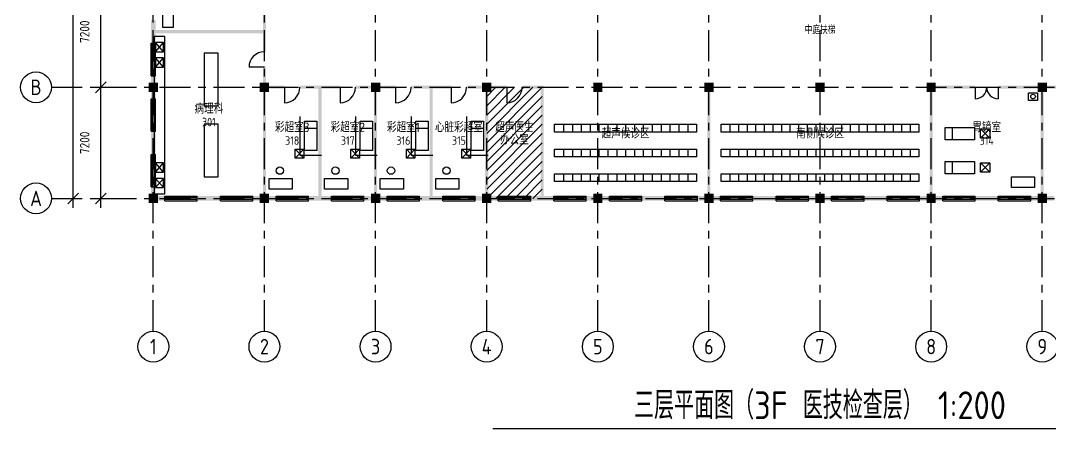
# Model space of a CAD drawing. Extents: x -9 to 337, y -15 to 61.
# Drawn here: x 231.4 to 298.1, y -14.9 to 11.5 of the extents above; entities that cross this region are included whole.
import ezdxf
from ezdxf.enums import TextEntityAlignment as Align

# ---------------------------------------------------------------- set-up
doc = ezdxf.new("R2010")
doc.units = 0
doc.linetypes.add('CENTER', pattern=[3.5, 2, -0.5, 0.5, -0.5])
for name, color, linetype in [('AXIS', 1, 'CENTER'), ('AXIS_B', 1, 'CONTINUOUS'), ('AXIS_T', 7, 'CONTINUOUS'), ('COLUMN', 7, 'CONTINUOUS'), ('DIM', 3, 'CONTINUOUS'), ('DIM_T', 3, 'CONTINUOUS'), ('DOOR', 4, 'CONTINUOUS'), ('FURN', 8, 'CONTINUOUS'), ('HATCH', 9, 'CONTINUOUS'), ('NUM', 1, 'CONTINUOUS'), ('TEXT', 7, 'CONTINUOUS'), ('TEXT2', 8, 'CONTINUOUS'), ('TITLE', 7, 'CONTINUOUS'), ('WALL', 7, 'CONTINUOUS'), ('WINDOW', 4, 'CONTINUOUS')]:
    doc.layers.add(name, color=color, linetype=linetype)
doc.styles.add('CN', font='gbenor.shx', dxfattribs={"width": 0.7, "bigfont": 'gbcbig.shx'})

msp = doc.modelspace()

# ---------------------------------------------------------------- linework, layer by layer
at = {"layer": 'AXIS'}
for p, q in [((240, -8.6), (240, 51.2)), ((247.2, -8.6), (247.2, 51.2)), ((254.4, -8.6), (254.4, 51.2)), ((261.6, -8.6), (261.6, 51.2)), ((268.8, -8.6), (268.8, 51.2)), ((276, -8.6), (276, 51.2)), ((283.2, -8.6), (283.2, 51.2)), ((290.4, -8.6), (290.4, 51.2)), ((297.6, -8.6), (297.6, 51.2)), ((233.4, 7.2), (335, 7.2)), ((233.4, 0), (335, 0))]:
    msp.add_line(p, q, dxfattribs=at)
at = {"layer": 'AXIS_B'}
for centre in [(232.4, 7.2), (232.4, 0), (240, -9.6), (247.2, -9.6), (254.4, -9.6), (261.6, -9.6), (268.8, -9.6), (276, -9.6), (283.2, -9.6), (290.4, -9.6), (297.6, -9.6)]:
    msp.add_circle(centre, 1, dxfattribs=at)
at = {"layer": 'COLUMN'}
for points in [[(239.7, 6.9), (240.3, 6.9), (239.7, 7.5), (240.3, 7.5)], [(246.9, 6.9), (247.5, 6.9), (246.9, 7.5), (247.5, 7.5)], [(254.1, 6.9), (254.7, 6.9), (254.1, 7.5), (254.7, 7.5)], [(261.3, 6.9), (261.9, 6.9), (261.3, 7.5), (261.9, 7.5)], [(268.5, 6.9), (269.1, 6.9), (268.5, 7.5), (269.1, 7.5)], [(275.7, 6.9), (276.3, 6.9), (275.7, 7.5), (276.3, 7.5)], [(282.9, 6.9), (283.5, 6.9), (282.9, 7.5), (283.5, 7.5)], [(290.1, 6.9), (290.7, 6.9), (290.1, 7.5), (290.7, 7.5)], [(297.3, 6.9), (297.9, 6.9), (297.3, 7.5), (297.9, 7.5)], [(239.7, -0.3), (240.3, -0.3), (239.7, 0.3), (240.3, 0.3)], [(246.9, -0.3), (247.5, -0.3), (246.9, 0.3), (247.5, 0.3)], [(254.1, -0.3), (254.7, -0.3), (254.1, 0.3), (254.7, 0.3)], [(261.3, -0.3), (261.9, -0.3), (261.3, 0.3), (261.9, 0.3)], [(268.5, -0.3), (269.1, -0.3), (268.5, 0.3), (269.1, 0.3)], [(275.7, -0.3), (276.3, -0.3), (275.7, 0.3), (276.3, 0.3)], [(282.9, -0.3), (283.5, -0.3), (282.9, 0.3), (283.5, 0.3)], [(290.1, -0.3), (290.7, -0.3), (290.1, 0.3), (290.7, 0.3)], [(297.3, -0.3), (297.9, -0.3), (297.3, 0.3), (297.9, 0.3)]]:
    msp.add_solid(points, dxfattribs=at)
at = {"layer": 'DIM'}
for p, q in [((234.8, -0.6), (234.8, 43.8)), ((236.6, -0.6), (236.6, 43.8)), ((236.25, 6.85), (236.95, 7.55)), ((236, 7.2), (237.2, 7.2)), ((234.2, 0), (235.4, 0)), ((234.45, -0.35), (235.15, 0.35)), ((236, 0), (237.2, 0)), ((236.25, -0.35), (236.95, 0.35))]:
    msp.add_line(p, q, dxfattribs=at)
at = {"layer": 'DOOR'}
for p, q in [((247.2, 8.5), (246.2, 8.5)), ((248.5, 7.2), (248.5, 6.2)), ((252.1, 7.2), (252.1, 6.2)), ((255.7, 7.2), (255.7, 6.2)), ((259.3, 7.2), (259.3, 6.2)), ((262.9, 7.2), (262.9, 6.2)), ((293.25, 7.2), (293.25, 6.45)), ((294.75, 7.2), (294.75, 6.45))]:
    msp.add_line(p, q, dxfattribs=at)
for centre, radius, start, end in [((247.2, 8.5), 1, 90, 180), ((248.5, 7.2), 1, 270, 0), ((252.1, 7.2), 1, 270, 0), ((255.7, 7.2), 1, 270, 0), ((259.3, 7.2), 1, 270, 0), ((262.9, 7.2), 1, 270, 0), ((293.25, 7.2), 0.75, 270, 0), ((294.75, 7.2), 0.75, 180, 270)]:
    msp.add_arc(centre, radius, start, end, dxfattribs=at)
at = {"layer": 'FURN'}
for p, q in [((240.65, 9.5), (240.15, 10.1)), ((240.15, 9.5), (240.65, 10.1)), ((240.65, 8.5), (240.15, 9.1)), ((240.15, 8.5), (240.65, 9.1)), ((266.575, 4.8), (266.575, 4.3)), ((267.15, 4.8), (267.15, 4.3)), ((267.725, 4.8), (267.725, 4.3)), ((268.3, 4.8), (268.3, 4.3)), ((268.875, 4.8), (268.875, 4.3)), ((269.45, 4.8), (269.45, 4.3)), ((270.025, 4.8), (270.025, 4.3)), ((270.6, 4.8), (270.6, 4.3)), ((271.175, 4.8), (271.175, 4.3)), ((271.75, 4.8), (271.75, 4.3)), ((272.325, 4.8), (272.325, 4.3)), ((272.9, 4.8), (272.9, 4.3)), ((273.475, 4.8), (273.475, 4.3)), ((274.05, 4.8), (274.05, 4.3)), ((274.625, 4.8), (274.625, 4.3)), ((277.3565, 4.8), (277.3565, 4.3)), ((277.913, 4.8), (277.913, 4.3)), ((278.4696, 4.8), (278.4696, 4.3)), ((279.0261, 4.8), (279.0261, 4.3)), ((279.5826, 4.8), (279.5826, 4.3)), ((280.1391, 4.8), (280.1391, 4.3)), ((280.6957, 4.8), (280.6957, 4.3)), ((281.2522, 4.8), (281.2522, 4.3)), ((281.8087, 4.8), (281.8087, 4.3)), ((282.3652, 4.8), (282.3652, 4.3)), ((282.9217, 4.8), (282.9217, 4.3)), ((283.4783, 4.8), (283.4783, 4.3)), ((284.0348, 4.8), (284.0348, 4.3)), ((284.5913, 4.8), (284.5913, 4.3)), ((285.1478, 4.8), (285.1478, 4.3)), ((285.7043, 4.8), (285.7043, 4.3)), ((286.2609, 4.8), (286.2609, 4.3)), ((286.8174, 4.8), (286.8174, 4.3)), ((287.3739, 4.8), (287.3739, 4.3)), ((287.9304, 4.8), (287.9304, 4.3)), ((288.487, 4.8), (288.487, 4.3)), ((289.0435, 4.8), (289.0435, 4.3)), ((249.8, 4.55), (250.6, 4.55)), ((253.4, 4.55), (254.2, 4.55)), ((257, 4.55), (257.8, 4.55)), ((260.6, 4.55), (261.4, 4.55)), ((291.75, 4.6), (291.75, 3.8)), ((293.6, 4.5), (294.2, 3.9)), ((293.6, 3.9), (294.2, 4.5)), ((249.2, 3.2), (249.75, 2.6)), ((249.2, 2.6), (249.75, 3.2)), ((252.8, 3.2), (253.35, 2.6)), ((252.8, 2.6), (253.35, 3.2)), ((256.4, 3.2), (256.95, 2.6)), ((256.4, 2.6), (256.95, 3.2)), ((260, 3.2), (260.55, 2.6)), ((260, 2.6), (260.55, 3.2)), ((266.575, 3.2), (266.575, 2.7)), ((267.15, 3.2), (267.15, 2.7)), ((267.725, 3.2), (267.725, 2.7)), ((268.3, 3.2), (268.3, 2.7)), ((268.875, 3.2), (268.875, 2.7)), ((269.45, 3.2), (269.45, 2.7)), ((270.025, 3.2), (270.025, 2.7)), ((270.6, 3.2), (270.6, 2.7)), ((271.175, 3.2), (271.175, 2.7)), ((271.75, 3.2), (271.75, 2.7)), ((272.325, 3.2), (272.325, 2.7)), ((272.9, 3.2), (272.9, 2.7)), ((273.475, 3.2), (273.475, 2.7)), ((274.05, 3.2), (274.05, 2.7)), ((274.625, 3.2), (274.625, 2.7)), ((277.3565, 3.2), (277.3565, 2.7)), ((277.913, 3.2), (277.913, 2.7)), ((278.4696, 3.2), (278.4696, 2.7)), ((279.0261, 3.2), (279.0261, 2.7)), ((279.5826, 3.2), (279.5826, 2.7)), ((280.1391, 3.2), (280.1391, 2.7)), ((280.6957, 3.2), (280.6957, 2.7)), ((281.2522, 3.2), (281.2522, 2.7)), ((281.8087, 3.2), (281.8087, 2.7)), ((282.3652, 3.2), (282.3652, 2.7)), ((282.9217, 3.2), (282.9217, 2.7)), ((283.4783, 3.2), (283.4783, 2.7)), ((284.0348, 3.2), (284.0348, 2.7)), ((284.5913, 3.2), (284.5913, 2.7)), ((285.1478, 3.2), (285.1478, 2.7)), ((285.7043, 3.2), (285.7043, 2.7)), ((286.2609, 3.2), (286.2609, 2.7)), ((286.8174, 3.2), (286.8174, 2.7)), ((287.3739, 3.2), (287.3739, 2.7)), ((287.9304, 3.2), (287.9304, 2.7)), ((288.487, 3.2), (288.487, 2.7)), ((289.0435, 3.2), (289.0435, 2.7)), ((240.65, 1.7), (240.15, 2.3)), ((240.15, 1.7), (240.65, 2.3)), ((291.75, 2.4), (291.75, 1.6)), ((293.6, 2.3), (294.2, 1.7)), ((293.6, 1.7), (294.2, 2.3)), ((266.575, 1.6), (266.575, 1.1)), ((267.15, 1.6), (267.15, 1.1)), ((267.725, 1.6), (267.725, 1.1)), ((268.3, 1.6), (268.3, 1.1)), ((268.875, 1.6), (268.875, 1.1)), ((269.45, 1.6), (269.45, 1.1)), ((270.025, 1.6), (270.025, 1.1)), ((270.6, 1.6), (270.6, 1.1)), ((271.175, 1.6), (271.175, 1.1)), ((271.75, 1.6), (271.75, 1.1)), ((272.325, 1.6), (272.325, 1.1)), ((272.9, 1.6), (272.9, 1.1)), ((273.475, 1.6), (273.475, 1.1)), ((274.05, 1.6), (274.05, 1.1)), ((274.625, 1.6), (274.625, 1.1)), ((277.3565, 1.6), (277.3565, 1.1)), ((277.913, 1.6), (277.913, 1.1)), ((278.4696, 1.6), (278.4696, 1.1)), ((279.0261, 1.6), (279.0261, 1.1)), ((279.5826, 1.6), (279.5826, 1.1)), ((280.1391, 1.6), (280.1391, 1.1)), ((280.6957, 1.6), (280.6957, 1.1)), ((281.2522, 1.6), (281.2522, 1.1)), ((281.8087, 1.6), (281.8087, 1.1)), ((282.3652, 1.6), (282.3652, 1.1)), ((282.9217, 1.6), (282.9217, 1.1)), ((283.4783, 1.6), (283.4783, 1.1)), ((284.0348, 1.6), (284.0348, 1.1)), ((284.5913, 1.6), (284.5913, 1.1)), ((285.1478, 1.6), (285.1478, 1.1)), ((285.7043, 1.6), (285.7043, 1.1)), ((286.2609, 1.6), (286.2609, 1.1)), ((286.8174, 1.6), (286.8174, 1.1)), ((287.3739, 1.6), (287.3739, 1.1)), ((287.9304, 1.6), (287.9304, 1.1)), ((288.487, 1.6), (288.487, 1.1)), ((289.0435, 1.6), (289.0435, 1.1)), ((240.65, 0.7), (240.15, 1.3)), ((240.15, 0.7), (240.65, 1.3))]:
    msp.add_line(p, q, dxfattribs=at)
for points in [[(241.3, 11.1), (241.3, 12.6), (240.6, 12.6), (240.6, 11.1)], [(240.75, 0.3), (240.75, 10.5), (240.05, 10.5), (240.05, 0.3)], [(240.65, 9.5), (240.65, 10.1), (240.15, 10.1), (240.15, 9.5)], [(244.2, 6), (244.2, 9.4), (243.3, 9.4), (243.3, 6)], [(240.65, 8.5), (240.65, 9.1), (240.15, 9.1), (240.15, 8.5)], [(296.7, 6.85), (297.3, 6.85), (297.3, 6.35), (296.7, 6.35)], [(244.2, 1.4), (244.2, 4.8), (243.3, 4.8), (243.3, 1.4)], [(249.8, 5), (250.6, 5), (250.6, 3.1), (249.8, 3.1)], [(253.4, 5), (254.2, 5), (254.2, 3.1), (253.4, 3.1)], [(257, 5), (257.8, 5), (257.8, 3.1), (257, 3.1)], [(260.6, 5), (261.4, 5), (261.4, 3.1), (260.6, 3.1)], [(266, 4.8), (275.2, 4.8), (275.2, 4.3), (266, 4.3)], [(276.8, 4.8), (289.6, 4.8), (289.6, 4.3), (276.8, 4.3)], [(291.3, 4.6), (293.2, 4.6), (293.2, 3.8), (291.3, 3.8)], [(293.6, 4.5), (294.2, 4.5), (294.2, 3.9), (293.6, 3.9)], [(249.2, 3.2), (249.75, 3.2), (249.75, 2.6), (249.2, 2.6)], [(252.8, 3.2), (253.35, 3.2), (253.35, 2.6), (252.8, 2.6)], [(256.4, 3.2), (256.95, 3.2), (256.95, 2.6), (256.4, 2.6)], [(260, 3.2), (260.55, 3.2), (260.55, 2.6), (260, 2.6)], [(266, 3.2), (275.2, 3.2), (275.2, 2.7), (266, 2.7)], [(276.8, 3.2), (289.6, 3.2), (289.6, 2.7), (276.8, 2.7)], [(240.65, 1.7), (240.65, 2.3), (240.15, 2.3), (240.15, 1.7)], [(291.3, 2.4), (293.2, 2.4), (293.2, 1.6), (291.3, 1.6)], [(293.6, 2.3), (294.2, 2.3), (294.2, 1.7), (293.6, 1.7)], [(266, 1.6), (275.2, 1.6), (275.2, 1.1), (266, 1.1)], [(276.8, 1.6), (289.6, 1.6), (289.6, 1.1), (276.8, 1.1)], [(295.6, 1.4), (297.1, 1.4), (297.1, 0.7), (295.6, 0.7)], [(240.65, 0.7), (240.65, 1.3), (240.15, 1.3), (240.15, 0.7)], [(247.5, 1.3), (249, 1.3), (249, 0.6), (247.5, 0.6)], [(251.1, 1.3), (252.6, 1.3), (252.6, 0.6), (251.1, 0.6)], [(254.7, 1.3), (256.2, 1.3), (256.2, 0.6), (254.7, 0.6)], [(258.3, 1.3), (259.8, 1.3), (259.8, 0.6), (258.3, 0.6)]]:
    msp.add_lwpolyline(points, close=True, dxfattribs=at)
for points in [[(249.5, 5.3), (249.5, 2.8), (250.9, 2.8)], [(253.1, 5.3), (253.1, 2.8), (254.5, 2.8)], [(256.7, 5.3), (256.7, 2.8), (258.1, 2.8)], [(260.3, 5.3), (260.3, 2.8), (261.7, 2.8)]]:
    msp.add_lwpolyline(points, dxfattribs=at)
for centre, radius in [((297, 6.6), 0.15), ((248.2, 1.8), 0.24), ((251.8, 1.8), 0.24), ((255.4, 1.8), 0.24), ((259, 1.8), 0.24)]:
    msp.add_circle(centre, radius, dxfattribs=at)
at = {"layer": 'HATCH'}
for p, q in [((261.6, 6.6), (262.2, 7.2)), ((261.6, 6), (262.8, 7.2)), ((261.6, 5.4), (263.4, 7.2)), ((261.6, 4.8), (264, 7.2)), ((261.6, 4.2), (264.6, 7.2)), ((261.6, 3.6), (265.2, 7.2)), ((261.6, 3), (265.2, 6.6)), ((261.6, 2.4), (265.2, 6)), ((261.6, 1.8), (265.2, 5.4)), ((261.6, 1.2), (265.2, 4.8)), ((261.6, 0.6), (265.2, 4.2)), ((261.6, 0), (265.2, 3.6)), ((262.2, 0), (265.2, 3)), ((262.8, 0), (265.2, 2.4)), ((263.4, 0), (265.2, 1.8)), ((264, 0), (265.2, 1.2)), ((264.6, 0), (265.2, 0.6))]:
    msp.add_line(p, q, dxfattribs=at)
at = {"layer": 'TITLE'}
msp.add_line((262, -14.9), (304.4, -14.9), dxfattribs=at)
at = {"layer": 'WALL'}
for points in [[(247.1, 9.5), (247.3, 9.5), (247.1, 12.1), (247.3, 12.1)], [(239.85, 10.05), (240.15, 10.05), (239.85, 11.55), (240.15, 11.55)], [(239.9, 10.7), (247.3, 10.7), (239.9, 10.9), (247.3, 10.9)], [(247.1, -0.1), (247.3, -0.1), (247.1, 8.5), (247.3, 8.5)], [(239.85, 6.45), (240.15, 6.45), (239.85, 7.95), (240.15, 7.95)], [(247.1, 7.1), (248.5, 7.1), (247.1, 7.3), (248.5, 7.3)], [(249.5, 7.1), (252.1, 7.1), (249.5, 7.3), (252.1, 7.3)], [(250.7, -0.1), (250.9, -0.1), (250.7, 7.3), (250.9, 7.3)], [(253.1, 7.1), (255.7, 7.1), (253.1, 7.3), (255.7, 7.3)], [(254.3, -0.1), (254.5, -0.1), (254.3, 7.3), (254.5, 7.3)], [(256.7, 7.1), (259.3, 7.1), (256.7, 7.3), (259.3, 7.3)], [(257.9, -0.1), (258.1, -0.1), (257.9, 7.3), (258.1, 7.3)], [(260.3, 7.1), (262.9, 7.1), (260.3, 7.3), (262.9, 7.3)], [(261.5, -0.1), (261.7, -0.1), (261.5, 7.3), (261.7, 7.3)], [(263.9, 7.1), (265.3, 7.1), (263.9, 7.3), (265.3, 7.3)], [(265.1, -0.1), (265.3, -0.1), (265.1, 7.3), (265.3, 7.3)], [(275.9, -0.1), (276.1, -0.1), (275.9, 7.3), (276.1, 7.3)], [(290.3, 7.1), (293.25, 7.1), (290.3, 7.3), (293.25, 7.3)], [(290.3, -0.1), (290.5, -0.1), (290.3, 7.3), (290.5, 7.3)], [(294.75, 7.1), (300.45, 7.1), (294.75, 7.3), (300.45, 7.3)], [(297.5, -0.1), (297.7, -0.1), (297.5, 7.3), (297.7, 7.3)], [(239.85, 2.85), (240.15, 2.85), (239.85, 4.35), (240.15, 4.35)], [(239.85, -0.15), (240.15, -0.15), (239.85, 0.75), (240.15, 0.75)], [(239.85, -0.15), (240.75, -0.15), (239.85, 0.15), (240.75, 0.15)], [(242.85, -0.15), (244.35, -0.15), (242.85, 0.15), (244.35, 0.15)], [(246.45, -0.15), (247.95, -0.15), (246.45, 0.15), (247.95, 0.15)], [(250.05, -0.15), (251.55, -0.15), (250.05, 0.15), (251.55, 0.15)], [(253.65, -0.15), (255.15, -0.15), (253.65, 0.15), (255.15, 0.15)], [(257.25, -0.15), (258.75, -0.15), (257.25, 0.15), (258.75, 0.15)], [(260.85, -0.15), (262.35, -0.15), (260.85, 0.15), (262.35, 0.15)], [(264.45, -0.15), (265.95, -0.15), (264.45, 0.15), (265.95, 0.15)], [(268.05, -0.15), (269.55, -0.15), (268.05, 0.15), (269.55, 0.15)], [(271.65, -0.15), (273.15, -0.15), (271.65, 0.15), (273.15, 0.15)], [(275.25, -0.15), (276.75, -0.15), (275.25, 0.15), (276.75, 0.15)], [(278.85, -0.15), (280.35, -0.15), (278.85, 0.15), (280.35, 0.15)], [(282.45, -0.15), (283.95, -0.15), (282.45, 0.15), (283.95, 0.15)], [(286.05, -0.15), (287.55, -0.15), (286.05, 0.15), (287.55, 0.15)], [(289.65, -0.15), (291.15, -0.15), (289.65, 0.15), (291.15, 0.15)], [(293.25, -0.15), (294.75, -0.15), (293.25, 0.15), (294.75, 0.15)], [(296.85, -0.15), (298.35, -0.15), (296.85, 0.15), (298.35, 0.15)]]:
    msp.add_solid(points, dxfattribs=at)
at = {"layer": 'WINDOW'}
for p, q in [((239.85, 7.95), (239.85, 10.05)), ((239.85, 10.05), (240.15, 10.05)), ((239.95, 7.95), (239.95, 10.05)), ((240.05, 7.95), (240.05, 10.05)), ((240.15, 7.95), (240.15, 10.05)), ((239.85, 7.95), (240.15, 7.95)), ((239.85, 4.35), (239.85, 6.45)), ((239.85, 6.45), (240.15, 6.45)), ((239.95, 4.35), (239.95, 6.45)), ((240.05, 4.35), (240.05, 6.45)), ((240.15, 4.35), (240.15, 6.45)), ((239.85, 4.35), (240.15, 4.35)), ((239.85, 0.75), (239.85, 2.85)), ((239.85, 2.85), (240.15, 2.85)), ((239.95, 0.75), (239.95, 2.85)), ((240.05, 0.75), (240.05, 2.85)), ((240.15, 0.75), (240.15, 2.85)), ((239.85, 0.75), (240.15, 0.75)), ((240.75, 0.15), (242.85, 0.15)), ((240.75, -0.15), (240.75, 0.15)), ((240.75, 0.05), (242.85, 0.05)), ((242.85, -0.15), (242.85, 0.15)), ((244.35, 0.15), (246.45, 0.15)), ((244.35, -0.15), (244.35, 0.15)), ((244.35, 0.05), (246.45, 0.05)), ((246.45, -0.15), (246.45, 0.15)), ((247.95, 0.15), (250.05, 0.15)), ((247.95, -0.15), (247.95, 0.15)), ((247.95, 0.05), (250.05, 0.05)), ((250.05, -0.15), (250.05, 0.15)), ((251.55, 0.15), (253.65, 0.15)), ((251.55, -0.15), (251.55, 0.15)), ((251.55, 0.05), (253.65, 0.05)), ((253.65, -0.15), (253.65, 0.15)), ((255.15, 0.15), (257.25, 0.15)), ((255.15, -0.15), (255.15, 0.15)), ((255.15, 0.05), (257.25, 0.05)), ((257.25, -0.15), (257.25, 0.15)), ((258.75, 0.15), (260.85, 0.15)), ((258.75, -0.15), (258.75, 0.15)), ((258.75, 0.05), (260.85, 0.05)), ((260.85, -0.15), (260.85, 0.15)), ((262.35, 0.15), (264.45, 0.15)), ((262.35, -0.15), (262.35, 0.15)), ((262.35, 0.05), (264.45, 0.05)), ((264.45, -0.15), (264.45, 0.15)), ((265.95, 0.15), (268.05, 0.15)), ((265.95, -0.15), (265.95, 0.15)), ((265.95, 0.05), (268.05, 0.05)), ((268.05, -0.15), (268.05, 0.15)), ((269.55, 0.15), (271.65, 0.15)), ((269.55, -0.15), (269.55, 0.15)), ((269.55, 0.05), (271.65, 0.05)), ((271.65, -0.15), (271.65, 0.15)), ((273.15, 0.15), (275.25, 0.15)), ((273.15, -0.15), (273.15, 0.15)), ((273.15, 0.05), (275.25, 0.05)), ((275.25, -0.15), (275.25, 0.15)), ((276.75, 0.15), (278.85, 0.15)), ((276.75, -0.15), (276.75, 0.15)), ((276.75, 0.05), (278.85, 0.05)), ((278.85, -0.15), (278.85, 0.15)), ((280.35, 0.15), (282.45, 0.15)), ((280.35, -0.15), (280.35, 0.15)), ((280.35, 0.05), (282.45, 0.05)), ((282.45, -0.15), (282.45, 0.15)), ((283.95, 0.15), (286.05, 0.15)), ((283.95, -0.15), (283.95, 0.15)), ((283.95, 0.05), (286.05, 0.05)), ((286.05, -0.15), (286.05, 0.15)), ((287.55, 0.15), (289.65, 0.15)), ((287.55, -0.15), (287.55, 0.15)), ((287.55, 0.05), (289.65, 0.05)), ((289.65, -0.15), (289.65, 0.15)), ((291.15, 0.15), (293.25, 0.15)), ((291.15, -0.15), (291.15, 0.15)), ((291.15, 0.05), (293.25, 0.05)), ((293.25, -0.15), (293.25, 0.15)), ((294.75, 0.15), (296.85, 0.15)), ((294.75, -0.15), (294.75, 0.15)), ((294.75, 0.05), (296.85, 0.05)), ((296.85, -0.15), (296.85, 0.15)), ((240.75, -0.05), (242.85, -0.05)), ((240.75, -0.15), (242.85, -0.15)), ((244.35, -0.05), (246.45, -0.05)), ((244.35, -0.15), (246.45, -0.15)), ((247.95, -0.05), (250.05, -0.05)), ((247.95, -0.15), (250.05, -0.15)), ((251.55, -0.05), (253.65, -0.05)), ((251.55, -0.15), (253.65, -0.15)), ((255.15, -0.05), (257.25, -0.05)), ((255.15, -0.15), (257.25, -0.15)), ((258.75, -0.05), (260.85, -0.05)), ((258.75, -0.15), (260.85, -0.15)), ((262.35, -0.05), (264.45, -0.05)), ((262.35, -0.15), (264.45, -0.15)), ((265.95, -0.05), (268.05, -0.05)), ((265.95, -0.15), (268.05, -0.15)), ((269.55, -0.05), (271.65, -0.05)), ((269.55, -0.15), (271.65, -0.15)), ((273.15, -0.05), (275.25, -0.05)), ((273.15, -0.15), (275.25, -0.15)), ((276.75, -0.05), (278.85, -0.05)), ((276.75, -0.15), (278.85, -0.15)), ((280.35, -0.05), (282.45, -0.05)), ((280.35, -0.15), (282.45, -0.15)), ((283.95, -0.05), (286.05, -0.05)), ((283.95, -0.15), (286.05, -0.15)), ((287.55, -0.05), (289.65, -0.05)), ((287.55, -0.15), (289.65, -0.15)), ((291.15, -0.05), (293.25, -0.05)), ((291.15, -0.15), (293.25, -0.15)), ((294.75, -0.05), (296.85, -0.05)), ((294.75, -0.15), (296.85, -0.15))]:
    msp.add_line(p, q, dxfattribs=at)

# ---------------------------------------------------------------- texts
at = {"layer": 'AXIS_T', "style": 'CN'}
for s, p in [('B', (232.4, 7.2)), ('A', (232.4, 0)), ('1', (240, -9.6)), ('2', (247.2, -9.6)), ('3', (254.4, -9.6)), ('4', (261.6, -9.6)), ('5', (268.8, -9.6)), ('6', (276, -9.6)), ('7', (283.2, -9.6)), ('8', (290.4, -9.6)), ('9', (297.6, -9.6))]:
    msp.add_text(s, height=1, dxfattribs=at).set_placement(p, align=Align.MIDDLE_CENTER)
at = {"layer": 'DIM_T', "style": 'CN'}
for p in [(236.05, 10.8), (236.05, 3.6)]:
    msp.add_text('7200', height=0.62, rotation=90, dxfattribs=at).set_placement(p, align=Align.BOTTOM_CENTER)
at = {"layer": 'NUM', "style": 'CN'}
for s, p in [('301', (243.6, 4.947)), ('318', (249, 3.747)), ('317', (252.6, 3.747)), ('316', (256.2, 3.747)), ('315', (259.8, 3.747)), ('314', (294, 3.747))]:
    msp.add_text(s, height=0.55, dxfattribs=at).set_placement(p, align=Align.MIDDLE_CENTER)
at = {"layer": 'TEXT', "style": 'CN'}
for s, height, p in [('中庭扶梯', 0.5, (283.2, 10.9)), ('病理科', 0.62, (243.6, 5.803)), ('彩超室3', 0.62, (249, 4.603)), ('彩超室2', 0.62, (252.6, 4.603)), ('彩超室1', 0.62, (256.2, 4.603)), ('心脏彩超室', 0.62, (259.8, 4.603)), ('胃镜室', 0.62, (294, 4.603))]:
    msp.add_text(s, height=height, dxfattribs=at).set_placement(p, align=Align.MIDDLE_CENTER)
at = {"layer": 'TEXT2', "style": 'CN'}
for s, p in [('超声医生', (263.4, 4.603)), ('办公室', (263.4, 3.797)), ('超声候诊区', (270.6, 4.2)), ('南侧候诊区', (283.2, 4.2))]:
    msp.add_text(s, height=0.62, dxfattribs=at).set_placement(p, align=Align.MIDDLE_CENTER)
at = {"layer": 'TITLE', "style": 'CN'}
msp.add_text('三层平面图（3F 医技检查层） 1:200', height=1.8, dxfattribs=at).set_placement((283.2, -13.4), align=Align.MIDDLE_CENTER)

doc.saveas('drawing.dxf')
